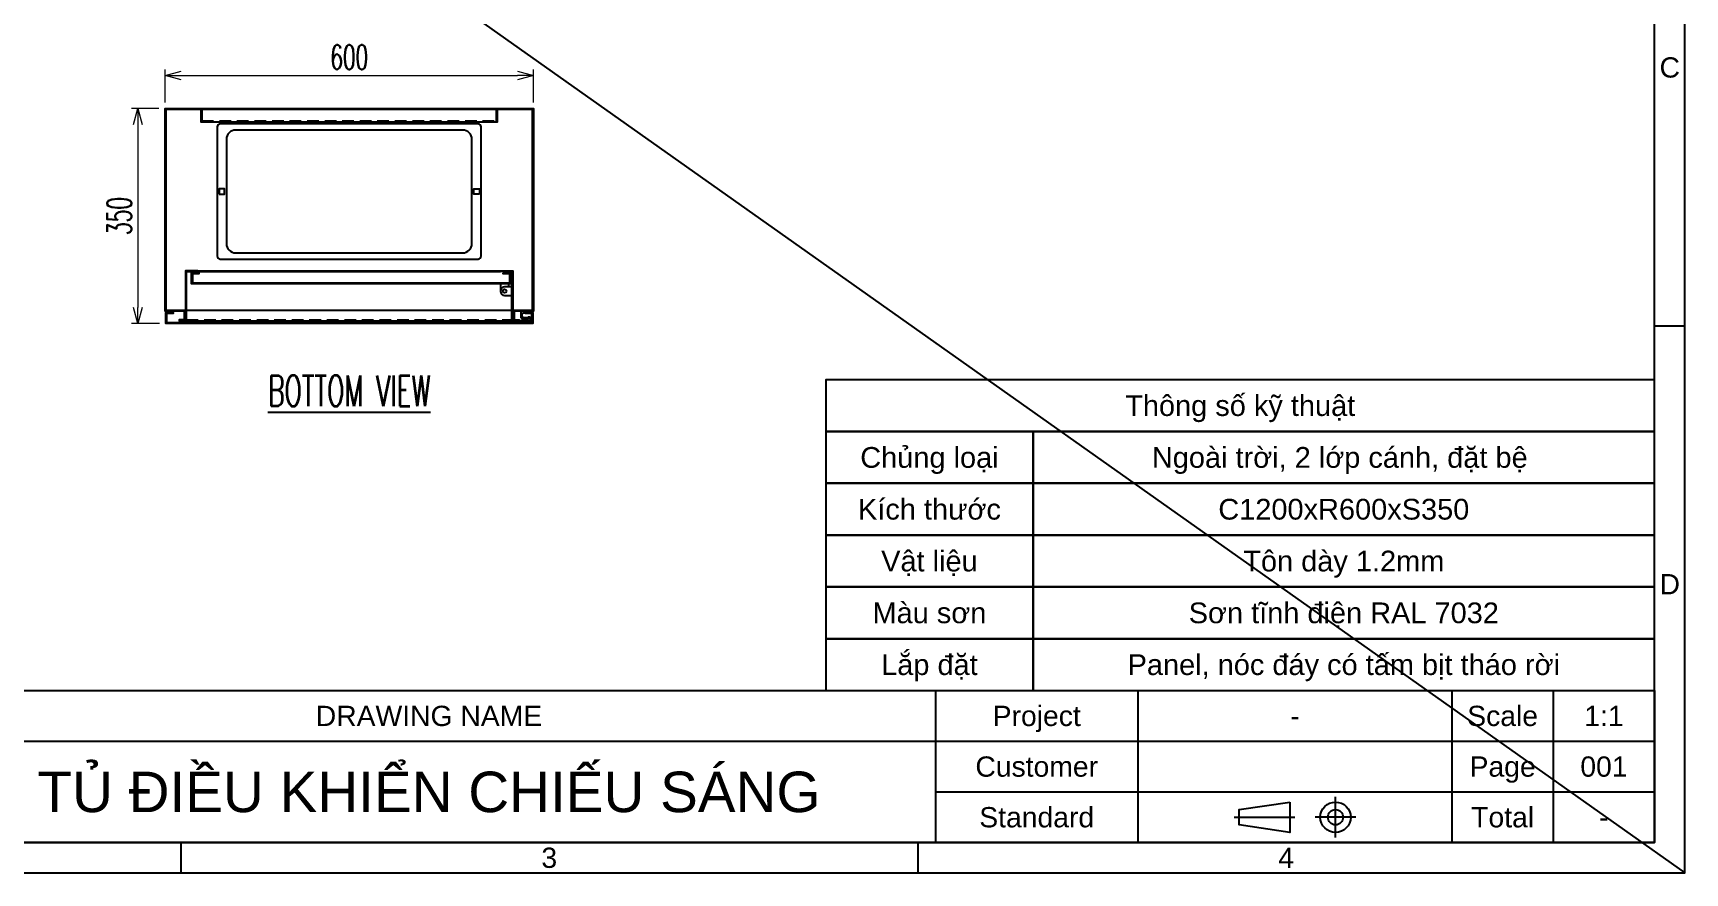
# Model space of a CAD drawing. Header units: millimetres. Extents: x -208796 to -83323, y 30910 to 103951.
# Drawn here: x -111165 to -108474, y 37840 to 39208 of the extents above; entities that cross this region are included whole.
import ezdxf
from ezdxf.enums import TextEntityAlignment as Align

# ---------------------------------------------------------------- set-up
doc = ezdxf.new("R2010")
doc.units = ezdxf.units.MM
doc.header["$LTSCALE"] = 3
doc.linetypes.add('ACAD_ISO04W100', pattern=[30, 24, -3, 0, -3])
doc.linetypes.add('HIDDEN', pattern=[9.525, 6.35, -3.175])
for name, color, linetype in [('@.TEXT', 7, 'Continuous'), ('@.VISIBLE', 7, 'Continuous'), ('centerline', 6, 'ACAD_ISO04W100'), ('dim', 7, 'Continuous'), ('equipments', 2, 'Continuous')]:
    doc.layers.add(name, color=color, linetype=linetype)
doc.styles.add('Ann_w01', font='romans.shx', dxfattribs={"width": 0.6, "bigfont": 'chineset.shx'})
doc.styles.add('Arial', font='arial.ttf')
doc.dimstyles.new('Dim 01_SC20', dxfattribs={"dimscale": 20, "dimtxt": 2, "dimasz": 1.3, "dimexe": 0.5, "dimexo": 0.5, "dimgap": 0.5, "dimtad": 1, "dimdec": 1, "dimzin": 12, "dimdsep": 46, "dimtxsty": 'Ann_w01', "dimblk": 'OPEN30', "dimcen": 1.5, "dimclrd": 6, "dimclre": 6, "dimclrt": 3, "dimadec": 1, "dimazin": 3, "dimtm": 1e-09, "dimtfac": 1, "dimtdec": 1, "dimtix": 1, "dimtmove": 0, "dimatfit": 3, "dimldrblk": 'OPEN30', "dimfxl": 0, "dimtolj": 1, "dimlwd": 20, "dimlwe": 20, "dimarcsym": 0})

# ---------------------------------------------------------------- blocks, each defined once
blk = doc.blocks.new('HL036-1 Top')
at = {"layer": 'centerline'}
blk.add_lwpolyline([(0, -3), (0, 0.5)], dxfattribs=at)
at = {"layer": 'equipments'}
blk.add_line((-1.6, -15.5), (1.4, -17.2), dxfattribs=at)
blk.add_lwpolyline([(0.8, -10.6), (-4.7, -15.5, -0.18395), (-5.4, -15.8), (-14, -15.8), (-14, -17.8), (-5.4, -17.8, 0.18395), (-3.4, -17), (2.1, -12.1, -3.283219), (1.5, -14.4), (-0.4, -15.1, 3.290044), (0.8, -10.6), (-5, -10.6, -0.414214), (-7.5, -8.1), (-7.5, -5, -0.414214), (-5, -2.5), (6.5, -2.5), (6.5, 0), (-8, 0, 0.414214), (-10, -2), (-10, -8.9, 0.268353), (-8.5, -11.5), (-3.5, -14.4)], format="xyb", dxfattribs=at)
for points in [[(-2.2, 0), (-2.2, -0.5), (-3.8, -2.5)], [(2.2, 0), (2.2, -0.5), (3.8, -2.5)], [(-14, -15.8), (-13.9, -15.8)], [(-13.5, -15.8), (-12.5, -15.8)], [(-13.5, -17.8), (-12.5, -17.8)], [(-4.2, -10.6), (-4.2, -14)], [(2.2, -0.5), (-2.2, -0.5)]]:
    blk.add_lwpolyline(points, dxfattribs=at)
at = {"layer": 'equipments', "color": 8}
blk.add_circle((3.5, -13.7), 2.1, dxfattribs=at)
blk = doc.blocks.new('A$Ce7e00dce')
at = {"layer": 'centerline'}
blk.add_line((0, 7), (2, 7), dxfattribs=at)
at = {"layer": 'equipments'}
for points in [[(5.8, 14), (1, 14), (1, 0), (12.8, 0)], [(19.8, 7), (19.8, 18.8), (5.8, 18.8), (5.8, 7)]]:
    blk.add_lwpolyline(points, dxfattribs=at)
blk.add_circle((12.8, 7), 3, dxfattribs=at)
blk.add_arc((12.8, 7), 7, 180, 0, dxfattribs=at)
blk = doc.blocks.new('_Open30')
at = {"color": 0, "linetype": 'ByBlock', "lineweight": -2}
for p, q in [((-1, 0.27), (0, 0)), ((0, 0), (-1, -0.27)), ((0, 0), (-1, 0))]:
    blk.add_line(p, q, dxfattribs=at)
blk = doc.blocks.new('*D109')
at = {"layer": '@.VISIBLE', "color": 6, "lineweight": 20}
for p, q in [((2175.8, 1062.7), (2175.8, 1116.4)), ((2201.8, 1106.4), (2749.8, 1106.4)), ((2775.8, 1062.7), (2775.8, 1116.4))]:
    blk.add_line(p, q, dxfattribs=at)
at = {"layer": 'Defpoints', "color": 0}
for p in [(2775.8, 1106.4), (2175.8, 1052.7), (2775.8, 1052.7)]:
    blk.add_point(p, dxfattribs=at)
at = {"layer": '@.VISIBLE', "color": 6, "lineweight": 20, "xscale": 26, "yscale": 26, "zscale": 26, "rotation": 180}
blk.add_blockref('_Open30', (2175.8, 1106.4), dxfattribs=at)
at = {"layer": '@.VISIBLE', "color": 6, "lineweight": 20, "xscale": 26, "yscale": 26, "zscale": 26}
blk.add_blockref('_Open30', (2775.8, 1106.4), dxfattribs=at)
at = {"layer": '@.VISIBLE', "color": 3, "insert": (2475.8, 1136.4), "char_height": 40, "attachment_point": 5, "style": 'Ann_w01'}
blk.add_mtext('\\A1;600', dxfattribs=at)
blk = doc.blocks.new('*D130')
at = {"layer": '@.VISIBLE', "color": 6, "lineweight": 20}
for p, q in [((2165.8, 1052.7), (2121.3, 1052.7)), ((2131.3, 1026.7), (2131.3, 728.7)), ((2166.8, 702.7), (2121.3, 702.7))]:
    blk.add_line(p, q, dxfattribs=at)
at = {"layer": 'Defpoints', "color": 0}
for p in [(2175.8, 1052.7), (2131.3, 702.7), (2176.8, 702.7)]:
    blk.add_point(p, dxfattribs=at)
at = {"layer": '@.VISIBLE', "color": 6, "lineweight": 20, "xscale": 26, "yscale": 26, "zscale": 26}
for p, rotation in [((2131.3, 1052.7), 90), ((2131.3, 702.7), 270)]:
    blk.add_blockref('_Open30', p, dxfattribs=dict(at, rotation=rotation))
at = {"layer": '@.VISIBLE', "color": 3, "insert": (2101.3, 877.7), "char_height": 40, "attachment_point": 5, "rotation": 90, "style": 'Ann_w01'}
blk.add_mtext('\\A1;350', dxfattribs=at)
blk = doc.blocks.new('Standard ISO')
at = {"color": 6}
for p, q in [((4, -2), (4, 2)), ((-6, 0), (0, 0)), ((6, 0), (2, 0))]:
    blk.add_line(p, q, dxfattribs=at)
blk.add_lwpolyline([(-0.5, 1.5), (-0.5, -1.5), (-5.5, -0.75), (-5.5, 0.75), (-0.5, 1.5)])
for radius in [1.5, 0.75]:
    blk.add_circle((4, 0), radius)
blk = doc.blocks.new('KHUNG BAN VE (Made by Tung)')
at = {"layer": '@.VISIBLE', "color": 8}
for p, q in [((294, 54), (297, 54)), ((223, 18), (223, 3)), ((243, 18), (243, 3)), ((274, 18), (274, 3)), ((284, 18), (284, 3)), ((123, 13), (294, 13)), ((223, 8), (294, 8)), ((148.5, 3), (148.5, 0)), ((221.25, 3), (221.25, 0))]:
    blk.add_line(p, q, dxfattribs=at)
for points in [[(0, 0), (297, 0), (297, 210), (0, 210)], [(3, 3), (294, 3), (294, 207), (3, 207)], [(3, 18), (294, 18), (294, 3), (3, 3)]]:
    blk.add_lwpolyline(points, close=True, dxfattribs=at)
blk.add_blockref('Standard ISO', (258.5, 5.5))
at = {"layer": '@.TEXT', "color": 1, "style": 'Arial'}
for s, p in [('C', (295.5, 79.5)), ('D', (295.5, 28.5)), ('3', (184.875, 1.5)), ('4', (257.625, 1.5))]:
    blk.add_text(s, height=2, dxfattribs=at).set_placement(p, align=Align.MIDDLE_CENTER)
at = {"layer": '@.TEXT', "color": 2, "style": 'Arial'}
for s, p in [('DRAWING NAME', (173, 15.5)), ('Project', (233, 15.5)), ('Scale', (279, 15.5)), ('Customer', (233, 10.5)), ('Page', (279, 10.5)), ('Standard', (233, 5.5)), ('Total', (279, 5.5))]:
    blk.add_text(s, height=2, dxfattribs=at).set_placement(p, align=Align.MIDDLE_CENTER)
at = {"layer": '@.TEXT', "color": 1, "style": 'Arial'}
for tag, height, p in [('DESIGNER_NAME', 2, (38, 15.5)), ('PROJECT_CODE', 2, (258.5, 15.5)), ('SCALE', 2, (289, 15.5)), ('APPROVED_NAME', 2, (38, 10.5)), ('CUSTOMER_NAME', 2, (258.5, 10.5)), ('PAGE', 2, (289, 10.5)), ('DRAWING_NAME', 4, (173, 8)), ('TOTAL', 2, (289, 5.5))]:
    blk.add_attdef(tag, text='', height=height, dxfattribs=at).set_placement(p, align=Align.MIDDLE_CENTER)
blk = doc.blocks.new('Bảng thông số (Made by Tung)')
at = {"color": 8}
for points in [[(-80, 25), (0, 25), (0, 30), (-80, 30)], [(-80, 20), (-60, 20), (-60, 25), (-80, 25)], [(-60, 20), (0, 20), (0, 25), (-60, 25)], [(-80, 15), (-60, 15), (-60, 20), (-80, 20)], [(-60, 15), (0, 15), (0, 20), (-60, 20)], [(-80, 10), (-60, 10), (-60, 15), (-80, 15)], [(-60, 10), (0, 10), (0, 15), (-60, 15)], [(-80, 5), (-60, 5), (-60, 10), (-80, 10)], [(-60, 5), (0, 5), (0, 10), (-60, 10)], [(-80, 0), (-60, 0), (-60, 5), (-80, 5)], [(-60, 0), (0, 0), (0, 5), (-60, 5)]]:
    blk.add_lwpolyline(points, close=True, dxfattribs=at)
at = {"color": 4, "style": 'Arial'}
for tag, p in [('FORM', (-30, 22.5)), ('SIZE', (-30, 17.5)), ('MATERIAL', (-30, 12.5)), ('PAINTING', (-30, 7.5)), ('ASSEMBLY', (-30, 2.5))]:
    blk.add_attdef(tag, text='', height=2, dxfattribs=at).set_placement(p, align=Align.MIDDLE_CENTER)
at = {"layer": '@.TEXT', "color": 1, "style": 'Arial'}
blk.add_text('Thông số kỹ thuật', height=2, dxfattribs=at).set_placement((-40, 27.5), align=Align.MIDDLE_CENTER)
at = {"layer": '@.TEXT', "color": 2, "style": 'Arial'}
for s, p in [('Chủng loại', (-70, 22.5)), ('Kích thước', (-70, 17.5)), ('Vật liệu', (-70, 12.5)), ('Màu sơn', (-70, 7.5)), ('Lắp đặt', (-70, 2.5))]:
    blk.add_text(s, height=2, dxfattribs=at).set_placement(p, align=Align.MIDDLE_CENTER)
blk = doc.blocks.new('*U111')
at = {"layer": '@.VISIBLE', "color": 6}
for p, q in [((2229.29, 788.73), (2722.29, 788.73)), ((2229.29, 787.23), (2722.29, 787.23)), ((2210.79, 707.23), (2740.79, 707.23))]:
    blk.add_line(p, q, dxfattribs=at)
at = {"layer": '@.VISIBLE'}
blk.add_line((2208.79, 724.23), (2742.79, 724.23), dxfattribs=at)
at = {"layer": '@.VISIBLE', "color": 6, "linetype": 'HIDDEN'}
blk.add_line((2210.79, 708.73), (2740.79, 708.73), dxfattribs=at)
at = {"layer": '@.VISIBLE'}
for points in [[(2742.79, 708.73), (2742.79, 724.23), (2774.29, 724.23), (2774.29, 1051.23), (2177.29, 1051.23), (2177.29, 724.23), (2208.79, 724.23), (2208.79, 708.73), (2207.29, 708.73), (2207.29, 722.73), (2175.79, 722.73), (2175.79, 1052.73), (2775.79, 1052.73), (2775.79, 722.73), (2744.29, 722.73), (2744.29, 708.73)], [(2263.79, 913.23), (2272.79, 913.23), (2272.79, 922.23), (2263.79, 922.23)], [(2687.79, 913.23), (2678.79, 913.23), (2678.79, 922.23), (2687.79, 922.23)]]:
    blk.add_lwpolyline(points, close=True, dxfattribs=at)
at = {"layer": '@.VISIBLE', "color": 151}
blk.add_lwpolyline([(2234.29, 1051.23), (2234.29, 1031.23), (2717.29, 1031.23), (2717.29, 1051.23)], close=True, dxfattribs=at)
at = {"layer": '@.VISIBLE', "color": 151, "linetype": 'HIDDEN'}
blk.add_lwpolyline([(2235.79, 1051.23), (2235.79, 1032.73), (2715.79, 1032.73), (2715.79, 1051.23)], dxfattribs=at)
at = {"layer": '@.VISIBLE'}
for points in [[(2265.79, 807.73), (2685.79, 807.73, 0.4142136), (2690.79, 812.73), (2690.79, 1022.73, 0.4142136), (2685.79, 1027.73), (2265.79, 1027.73, 0.4142136), (2260.79, 1022.73), (2260.79, 812.73, 0.4142136)], [(2290.79, 817.73), (2660.79, 817.73, 0.4142136), (2675.79, 832.73), (2675.79, 1002.73, 0.4142136), (2660.79, 1017.73), (2290.79, 1017.73, 0.4142136), (2275.79, 1002.73), (2275.79, 832.73, 0.4142136)]]:
    blk.add_lwpolyline(points, format="xyb", close=True, dxfattribs=at)
at = {"layer": '@.VISIBLE', "color": 6}
for points in [[(2229.29, 788.73), (2209.29, 788.73), (2209.29, 708.73), (2198.79, 708.73), (2198.79, 707.23), (2210.79, 707.23), (2210.79, 787.23), (2229.29, 787.23)], [(2722.29, 788.73), (2742.29, 788.73), (2742.29, 708.73), (2752.79, 708.73), (2752.79, 707.23), (2740.79, 707.23), (2740.79, 787.23), (2722.29, 787.23)]]:
    blk.add_lwpolyline(points, close=True, dxfattribs=at)
at = {"layer": '@.VISIBLE', "color": 4}
for points in [[(2726.79, 785.23), (2738.79, 785.23), (2738.79, 767.23), (2218.79, 767.23), (2218.79, 785.23), (2230.79, 785.23), (2230.79, 783.73), (2220.29, 783.73), (2220.29, 768.73), (2737.29, 768.73), (2737.29, 783.73), (2726.79, 783.73)], [(2762.79, 720.73), (2774.79, 720.73), (2774.79, 702.73), (2176.79, 702.73), (2176.79, 720.73), (2188.79, 720.73), (2188.79, 719.23), (2178.29, 719.23), (2178.29, 704.23), (2773.29, 704.23), (2773.29, 719.23), (2762.79, 719.23)]]:
    blk.add_lwpolyline(points, close=True, dxfattribs=at)
blk.add_blockref('HL036-1 Top', (2765.19, 722.73))
at = {"layer": '@.VISIBLE', "rotation": 270}
blk.add_blockref('A$Ce7e00dce', (2721.99, 768.23), dxfattribs=at)
at = {"layer": 'dim', "color": 2, "insert": (2475.79, 593.24), "char_height": 50, "attachment_point": 5, "style": 'Ann_w01'}
blk.add_mtext('\\A1;{\\LBOTTOM VIEW}', dxfattribs=at)
at = {"layer": '@.VISIBLE'}
dim = blk.add_linear_dim(base=(2775.79, 1106.41), p1=(2175.79, 1052.73), p2=(2775.79, 1052.73), dimstyle='Dim 01_SC20', dxfattribs=at)
dim.commit()
dim.dimension.update_dxf_attribs({"geometry": '*D109', "text_midpoint": (2475.79, 1136.41)})
dim = blk.add_linear_dim(base=(2131.3, 702.73), p1=(2175.79, 1052.73), p2=(2176.79, 702.73), angle=90, dimstyle='Dim 01_SC20', dxfattribs=at)
dim.commit()
dim.dimension.update_dxf_attribs({"geometry": '*D130', "text_midpoint": (2101.3, 877.73)})

msp = doc.modelspace()

# ---------------------------------------------------------------- linework, layer by layer
msp.add_line((-113374.41, 41304.83), (-108473.91, 37839.83))

# ---------------------------------------------------------------- block references
at = {"xscale": 16.875, "yscale": 16.875, "zscale": 16.875}
msp.add_blockref('Bảng thông số (Made by Tung)', (-108523.41, 38136.83), dxfattribs=at).add_auto_attribs({'MATERIAL': 'Tôn dày 1.2mm', 'ASSEMBLY': 'Panel, nóc đáy có tấm bịt tháo rời', 'PAINTING': 'Sơn tĩnh điện RAL 7032', 'SIZE': 'C1200xR600xS350', 'FORM': 'Ngoài trời, 2 lớp cánh, đặt bệ '})
at = {"layer": '@.VISIBLE'}
ref = msp.add_blockref('KHUNG BAN VE (Made by Tung)', (-113374.41, 37839.83), dxfattribs=dict(at, xscale=16.5, yscale=16.5, zscale=16.5))
ref.add_attrib('TOTAL', '-', dxfattribs={"layer": '@.TEXT', "color": 1, "height": 33, "style": 'Arial'}).set_placement((-108605.91, 37930.58), align=Align.MIDDLE_CENTER)
ref.add_attrib('PAGE', '001', dxfattribs={"layer": '@.TEXT', "color": 1, "height": 33, "style": 'Arial'}).set_placement((-108605.91, 38013.08), align=Align.MIDDLE_CENTER)
ref.add_attrib('SCALE', '1:1', dxfattribs={"layer": '@.TEXT', "color": 1, "height": 33, "style": 'Arial'}).set_placement((-108605.91, 38095.58), align=Align.MIDDLE_CENTER)
ref.add_attrib('PROJECT_CODE', '-', dxfattribs={"layer": '@.TEXT', "color": 1, "height": 33, "style": 'Arial'}).set_placement((-109109.16, 38095.58), align=Align.MIDDLE_CENTER)
ref.add_attrib('DRAWING_NAME', 'TỦ ĐIỀU KHIỂN CHIẾU SÁNG', dxfattribs={"layer": '@.TEXT', "color": 1, "height": 66, "style": 'Arial'}).set_placement((-110519.91, 37971.83), align=Align.MIDDLE_CENTER)
msp.add_blockref('*U111', (-113125.62, 38031.89), dxfattribs=at)

doc.saveas('drawing.dxf')
